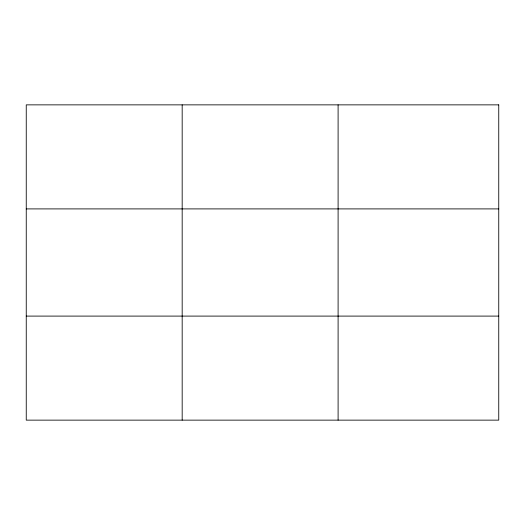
<?xml version="1.0" encoding="UTF-8"?>
<svg xmlns="http://www.w3.org/2000/svg" width="525" height="525" viewBox="0 0 525 525"><rect width="100%" height="100%" fill="white"/><g stroke="black" fill="none" stroke-linecap="round" stroke-linejoin="round"><path stroke-width="0.79" d="M182.175 420.138L182.175 104.862M338.1 420.138L338.1 104.862M26.25 208.904L498.75 208.904M26.25 316.096L498.75 316.096M498.75 104.862L498.75 420.138L26.25 420.138L26.25 104.862L498.75 104.862"/></g></svg>
